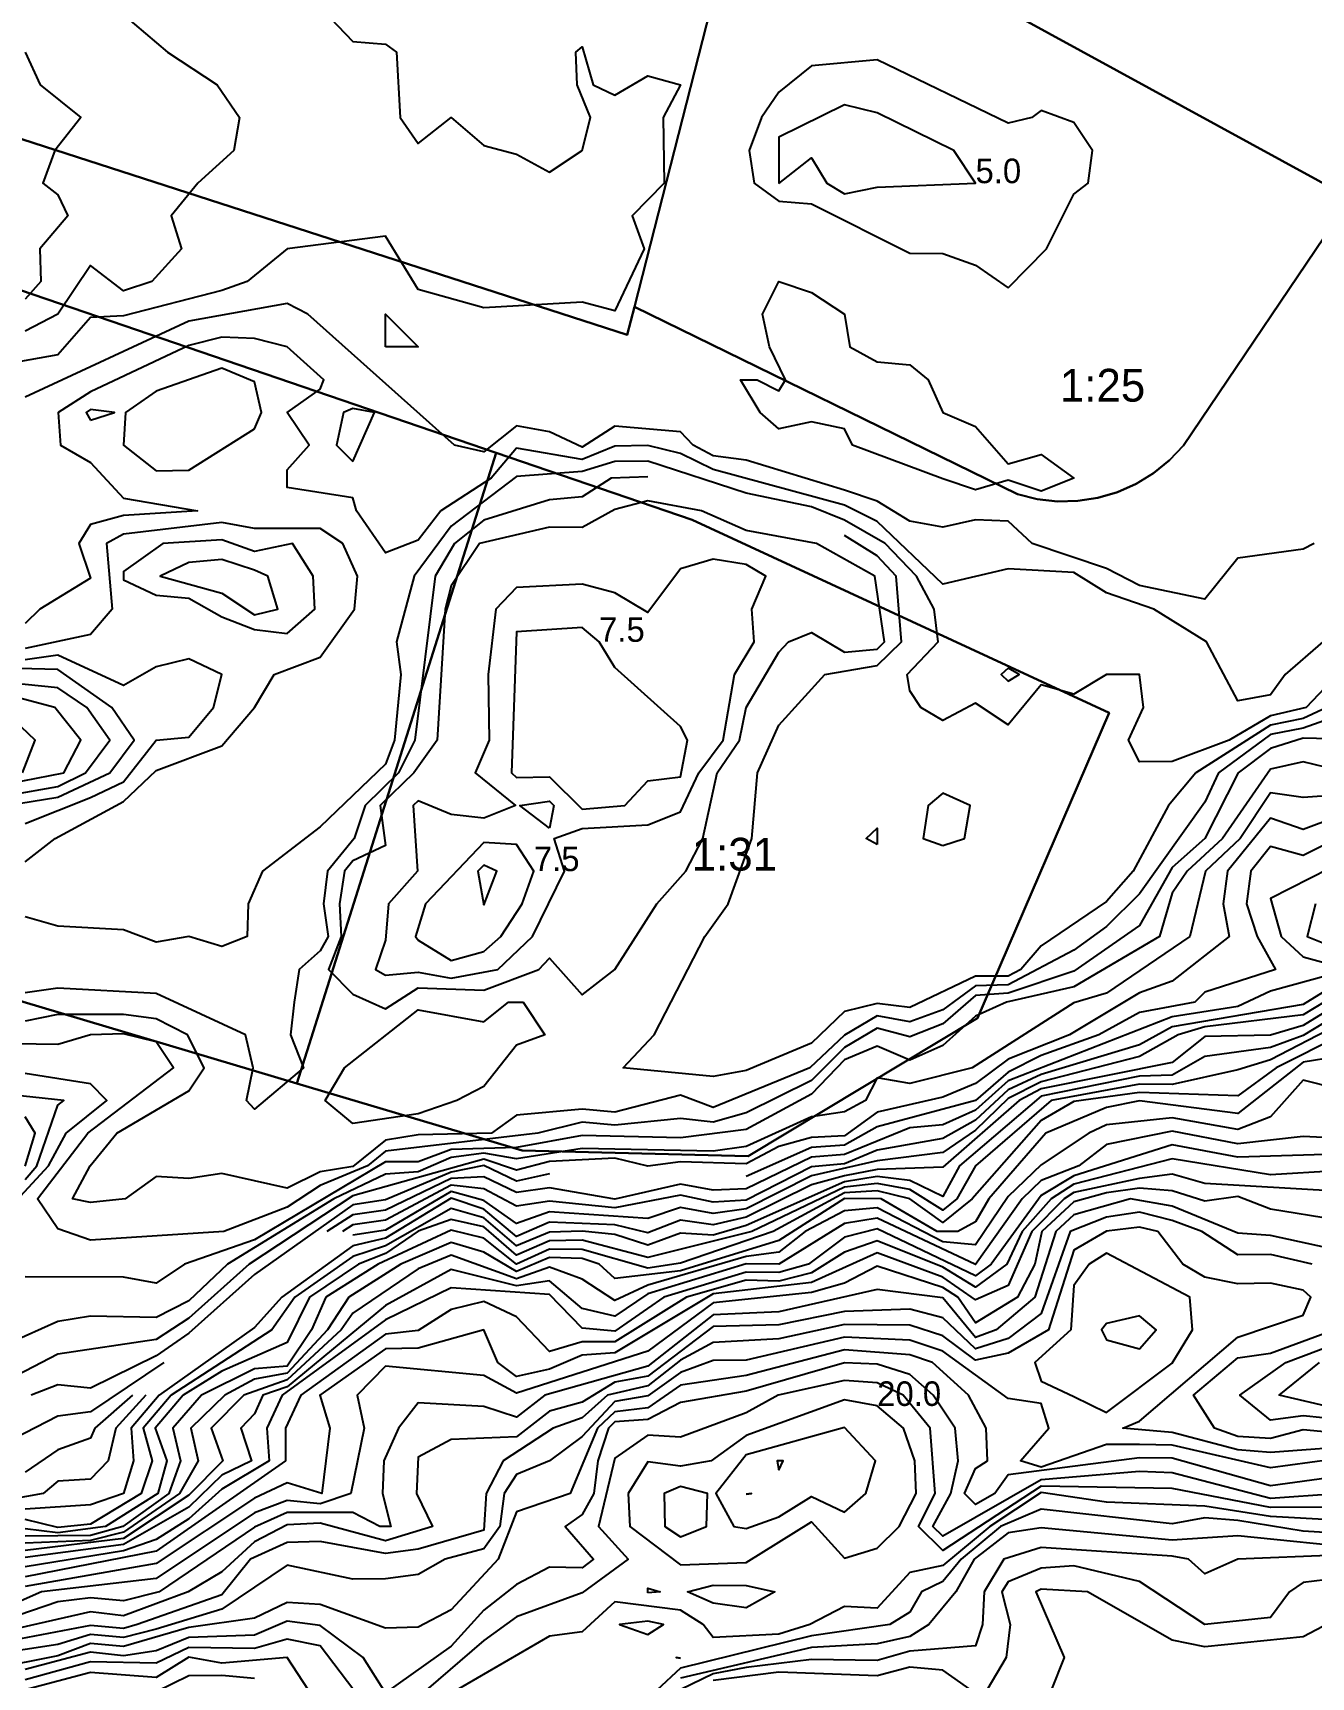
# Model space of a CAD drawing. Header units: metres. Extents: x 304729 to 308942, y 6403920 to 6405836.
# Drawn here: x 305548.5 to 305626.5, y 6404358.8 to 6404459.2 of the extents above; entities that cross this region are included whole.
import ezdxf

# ---------------------------------------------------------------- set-up
doc = ezdxf.new("R2010")
doc.units = ezdxf.units.M
for name, color, linetype in [('FASTIGHETSGRANSER', 7, 'Continuous'), ('HOJDKURVOR_GRUND', 4, 'Continuous'), ('HOJDKURVOR_STOD', 6, 'Continuous'), ('HOJDKURVOR_TEXT', 2, 'Continuous'), ('LILLEBY_4_8', 5, 'Continuous'), ('TOMTBETECKNINGAR', 3, 'Continuous'), ('TOMTER_1945', 1, 'Continuous')]:
    doc.layers.add(name, color=color, linetype=linetype)

msp = doc.modelspace()

# ---------------------------------------------------------------- linework, layer by layer
at = {"layer": 'FASTIGHETSGRANSER'}
msp.add_lwpolyline([(305510.987, 6404589.282), (305445.572, 6404610.011), (305477.883, 6404521.822), (305482.852, 6404516.777), (305545.142, 6404453.551), (305584.749, 6404440.736), (305585.188, 6404442.458), (305592.017, 6404469.243), (305568.066, 6404482.343), (305521.396, 6404508.195), (305519.965, 6404509.1), (305518.634, 6404510.147), (305517.417, 6404511.324), (305516.326, 6404512.619), (305515.373, 6404514.018), (305514.569, 6404515.508), (305513.92, 6404517.072), (305513.434, 6404518.694), (305513.117, 6404520.357), (305510.987, 6404589.282)], close=True, dxfattribs=at)
at = {"layer": 'HOJDKURVOR_GRUND'}
for points in [[(305546, 6404462.9, 3.5), (305552, 6404462, 3.5), (305556.7, 6404458, 3.5), (305559.73, 6404456, 3.5), (305561.08, 6404454, 3.5), (305560.75, 6404452, 3.5), (305558.55, 6404450, 3.5), (305556.91, 6404448, 3.5), (305557.54, 6404446, 3.5), (305555.73, 6404444, 3.5), (305554, 6404443.43, 3.5), (305552, 6404444.98, 3.5), (305550, 6404442, 3.5), (305548, 6404440.97, 3.5)], [(305564.8, 6404462, 4), (305568, 6404458.64, 4), (305570, 6404458.48, 4), (305570.67, 6404458, 4), (305570.9, 6404454, 4), (305572, 6404452.43, 4), (305574, 6404454, 4), (305576, 6404452.29, 4), (305578, 6404451.78, 4), (305580, 6404450.67, 4), (305582, 6404452, 4), (305582.5, 6404454, 4), (305581.69, 6404456, 4), (305581.62, 6404458, 4), (305582, 6404458.32, 4), (305582.67, 6404456, 4), (305584, 6404455.38, 4), (305586, 6404456.56, 4), (305588, 6404456, 4), (305586.94, 6404454, 4), (305587, 6404450, 4), (305585.04, 6404448, 4), (305585.78, 6404446, 4), (305584, 6404442.2, 4), (305582, 6404442.74, 4), (305576, 6404442.38, 4), (305572, 6404443.5, 4), (305570, 6404446.77, 4), (305564, 6404446, 4), (305561.55, 6404444, 4), (305560, 6404443.44, 4), (305554, 6404441.91, 4), (305552, 6404441.8, 4), (305550, 6404439.51, 4), (305546, 6404438.8, 4)], [(305548, 6404458, 3), (305548.92, 6404456, 3), (305551.4, 6404454, 3), (305549.82, 6404452, 3), (305549.09, 6404450, 3), (305550, 6404449.29, 3), (305550.62, 6404448, 3), (305548.91, 6404446, 3), (305548.97, 6404444, 3), (305548, 6404442.92, 3)], [(305592, 6404458, 4), (305592, 6404458, 4)], [(305608, 6404443.62, 4.5), (305610.33, 6404446, 4.5), (305612, 6404449.33, 4.5), (305612.88, 6404450, 4.5), (305613.14, 6404452, 4.5), (305612, 6404453.71, 4.5), (305610, 6404454.44, 4.5), (305609.43, 6404454, 4.5), (305608, 6404453.67, 4.5), (305600, 6404457.52, 4.5), (305596, 6404457.17, 4.5), (305594, 6404455.55, 4.5), (305592.94, 6404454, 4.5), (305592.19, 6404452, 4.5), (305592.5, 6404450, 4.5), (305594, 6404448.9, 4.5), (305596, 6404448.73, 4.5), (305602, 6404445.73, 4.5), (305604, 6404445.71, 4.5), (305606, 6404445, 4.5), (305608, 6404443.62, 4.5)], [(305604, 6404431.95, 4), (305598.5, 6404434, 4), (305598, 6404435, 4), (305596, 6404435.43, 4), (305594, 6404435, 4), (305592.86, 6404436, 4), (305591.67, 6404438, 4), (305592.67, 6404438, 4), (305594, 6404437.33, 4), (305594.4, 6404438, 4), (305593.43, 6404440, 4), (305593, 6404442, 4), (305594, 6404444, 4), (305596, 6404443.33, 4), (305598, 6404442, 4), (305598.33, 6404440, 4), (305600, 6404439.09, 4), (305602, 6404438.91, 4), (305603.11, 6404438, 4), (305604, 6404436, 4), (305606, 6404435.14, 4), (305608, 6404432.86, 4), (305610, 6404433.43, 4), (305612, 6404432, 4), (305610, 6404431.2, 4), (305608, 6404431.86, 4), (305606, 6404431.28, 4), (305604, 6404431.95, 4)], [(305626.67, 6404428, 4.5), (305626, 6404427.65, 4.5), (305622, 6404427.1, 4.5), (305620, 6404424.6, 4.5), (305616, 6404425.44, 4.5), (305614, 6404426.48, 4.5), (305609.46, 6404428, 4.5), (305608, 6404429.36, 4.5), (305606, 6404429.44, 4.5), (305604, 6404429, 4.5), (305602, 6404429.36, 4.5), (305600, 6404430.58, 4.5), (305598, 6404431.25, 4.5), (305592, 6404433.09, 4.5), (305590, 6404433.36, 4.5), (305588.77, 6404434, 4.5), (305588, 6404434.81, 4.5), (305584, 6404435.16, 4.5), (305582, 6404433.88, 4.5), (305580, 6404434.82, 4.5), (305578, 6404435.18, 4.5), (305576, 6404433.59, 4.5), (305574.2, 6404434, 4.5), (305565.26, 6404442, 4.5), (305564, 6404442.66, 4.5), (305558, 6404441.58, 4.5), (305548, 6404436.93, 4.5)], [(305570, 6404440, 4), (305570, 6404442, 4), (305572, 6404440, 4), (305570, 6404440, 4)], [(305556, 6404432.44, 5.5), (305558, 6404432.48, 5.5), (305562, 6404435, 5.5), (305562.44, 6404436, 5.5), (305562, 6404437.87, 5.5), (305560, 6404438.7, 5.5), (305556, 6404437.31, 5.5), (305554.14, 6404436, 5.5), (305554, 6404434, 5.5), (305556, 6404432.44, 5.5)], [(305552, 6404435.54, 5.5), (305553.45, 6404436, 5.5), (305552, 6404436.18, 5.5), (305551.73, 6404436, 5.5), (305552, 6404435.54, 5.5)], [(305628.1, 6404420, 5.5), (305626.18, 6404418, 5.5), (305624, 6404417.49, 5.5), (305621.49, 6404416, 5.5), (305618, 6404414.69, 5.5), (305616, 6404414.67, 5.5), (305615.33, 6404416, 5.5), (305616.25, 6404418, 5.5), (305616, 6404420, 5.5), (305614, 6404420, 5.5), (305612, 6404418.8, 5.5), (305610, 6404419.38, 5.5), (305608, 6404416.93, 5.5), (305606, 6404418.25, 5.5), (305604, 6404417.2, 5.5), (305602.67, 6404418, 5.5), (305602, 6404419, 5.5), (305601.83, 6404420, 5.5), (305603.72, 6404422, 5.5), (305603.48, 6404424, 5.5), (305602.4, 6404426, 5.5), (305600.49, 6404428, 5.5), (305598, 6404429.43, 5.5), (305596, 6404430.24, 5.5), (305592, 6404431.08, 5.5), (305586, 6404433.03, 5.5), (305584, 6404433, 5.5), (305582, 6404432.4, 5.5), (305578, 6404432.1, 5.5), (305574, 6404429.06, 5.5), (305571.75, 6404426, 5.5), (305570.67, 6404422, 5.5), (305570.94, 6404420, 5.5), (305570.54, 6404416, 5.5), (305570, 6404414.53, 5.5), (305566, 6404410.71, 5.5), (305562.5, 6404408, 5.5), (305561.62, 6404406, 5.5), (305561.56, 6404404, 5.5), (305560, 6404403.39, 5.5), (305558, 6404404, 5.5), (305556, 6404403.67, 5.5), (305554, 6404404.42, 5.5), (305550, 6404404.64, 5.5), (305548, 6404405.22, 5.5)], [(305586, 6404432.08, 6), (305583.77, 6404432, 6), (305582, 6404430.85, 6), (305580, 6404430.67, 6), (305576, 6404429.42, 6), (305574.21, 6404428, 6), (305573.03, 6404426, 6), (305571.78, 6404416, 6), (305570.79, 6404414, 6), (305568.76, 6404412, 6), (305568.08, 6404410, 6), (305566.46, 6404408, 6), (305566.22, 6404406, 6), (305566.49, 6404404, 6), (305566, 6404403.13, 6), (305564.72, 6404402, 6), (305564.42, 6404400, 6), (305564.2, 6404398, 6), (305565, 6404396, 6), (305562, 6404393.47, 6), (305561.52, 6404394, 6), (305561.92, 6404396, 6), (305561.45, 6404398, 6), (305556, 6404400.52, 6), (305550, 6404400.86, 6), (305548, 6404400.58, 6)], [(305570, 6404399.6, 6.5), (305572, 6404400.88, 6.5), (305576, 6404400.74, 6.5), (305579.35, 6404402, 6.5), (305580, 6404402.69, 6.5), (305582, 6404400.45, 6.5), (305584, 6404402, 6.5), (305586.56, 6404406, 6.5), (305588.33, 6404408, 6.5), (305589.36, 6404410, 6.5), (305590.24, 6404414, 6.5), (305591.59, 6404416, 6.5), (305592, 6404418, 6.5), (305594, 6404421.36, 6.5), (305594.58, 6404422, 6.5), (305596, 6404422.57, 6.5), (305598, 6404421.36, 6.5), (305600, 6404421.56, 6.5), (305600.45, 6404422, 6.5), (305599.86, 6404426, 6.5), (305596.3, 6404428, 6.5), (305592, 6404428.8, 6.5), (305589.29, 6404430, 6.5), (305586, 6404430.61, 6.5), (305584, 6404430.08, 6.5), (305582, 6404428.98, 6.5), (305580, 6404429, 6.5), (305575.73, 6404428, 6.5), (305574, 6404425.41, 6.5), (305573.64, 6404424, 6.5), (305573.15, 6404416, 6.5), (305571.72, 6404414, 6.5), (305569.67, 6404412, 6.5), (305570, 6404409.57, 6.5), (305568, 6404408.63, 6.5), (305567.5, 6404408, 6.5), (305567.2, 6404406, 6.5), (305567.3, 6404404, 6.5), (305566.51, 6404402, 6.5), (305568, 6404400.48, 6.5), (305570, 6404399.6, 6.5)], [(305548, 6404408.56, 5.5), (305549.84, 6404410, 5.5), (305554, 6404412.26, 5.5), (305556, 6404414.15, 5.5), (305560, 6404415.65, 5.5), (305562, 6404418, 5.5), (305563.2, 6404420, 5.5), (305566, 6404421.07, 5.5), (305568.11, 6404424, 5.5), (305568.29, 6404426, 5.5), (305567.4, 6404428, 5.5), (305566, 6404428.91, 5.5), (305562, 6404428.91, 5.5), (305560, 6404429.29, 5.5), (305554, 6404428.58, 5.5), (305552.98, 6404428, 5.5), (305553.31, 6404424, 5.5), (305552, 6404422.45, 5.5), (305548, 6404421.59, 5.5)], [(305560, 6404423.52, 6), (305562, 6404422.75, 6), (305564, 6404422.5, 6), (305565.68, 6404424, 6), (305565.59, 6404426, 6), (305564.33, 6404428, 6), (305562, 6404427.52, 6), (305560, 6404428.22, 6), (305556.4, 6404428, 6), (305554, 6404426.29, 6), (305554, 6404425.78, 6), (305556, 6404424.84, 6), (305558, 6404424.66, 6), (305560, 6404423.52, 6)], [(305627.44, 6404418, 6), (305626, 6404417.32, 6), (305624, 6404416.91, 6), (305619.45, 6404414, 6), (305617.78, 6404412, 6), (305615.62, 6404408, 6), (305614, 6404406.14, 6), (305610, 6404403.44, 6), (305608.76, 6404402, 6), (305608, 6404401.59, 6), (305606, 6404401.59, 6), (305602, 6404399.68, 6), (305600, 6404399.91, 6), (305598, 6404399.44, 6), (305596, 6404397.49, 6), (305592, 6404395.83, 6), (305590, 6404395.47, 6), (305584.5, 6404396, 6), (305586.4, 6404398, 6), (305589.48, 6404404, 6), (305590.9, 6404406, 6), (305592.35, 6404410, 6), (305592.7, 6404414, 6), (305594, 6404416.91, 6), (305596.8, 6404420, 6), (305600, 6404420.56, 6), (305601.48, 6404422, 6), (305601.16, 6404426, 6), (305600, 6404427.25, 6), (305598, 6404428.5, 6)], [(305614, 6404428, 4), (305614, 6404428, 4)], [(305562, 6404423.64, 6.5), (305563.43, 6404424, 6.5), (305562.82, 6404426, 6.5), (305562, 6404426.37, 6.5), (305560, 6404427.02, 6.5), (305558, 6404426.85, 6.5), (305556.25, 6404426, 6.5), (305560, 6404424.96, 6.5), (305562, 6404423.64, 6.5)], [(305570, 6404401.65, 7), (305572, 6404401.83, 7), (305574, 6404401.47, 7), (305576.85, 6404402, 7), (305578.96, 6404404, 7), (305580.92, 6404408, 7), (305580.28, 6404410, 7), (305582, 6404410.6, 7), (305586, 6404410.83, 7), (305588, 6404411.63, 7), (305589.11, 6404414, 7), (305590.61, 6404416, 7), (305591.3, 6404420, 7), (305592.49, 6404422, 7), (305592.36, 6404424, 7), (305593.2, 6404426, 7), (305592, 6404426.71, 7), (305590, 6404427.05, 7), (305588, 6404426.45, 7), (305586, 6404423.79, 7), (305584, 6404425, 7), (305582, 6404425.51, 7), (305578, 6404425.31, 7), (305576.74, 6404424, 7), (305576.27, 6404420, 7), (305576.32, 6404416, 7), (305575.47, 6404414, 7), (305577.92, 6404412, 7), (305576, 6404411.24, 7), (305574, 6404411.45, 7), (305572, 6404412.29, 7), (305571.68, 6404412, 7), (305571.95, 6404408, 7), (305570.17, 6404406, 7), (305570, 6404403.78, 7), (305569.38, 6404402, 7), (305570, 6404401.65, 7)], [(305622, 6404424, 4.5), (305622, 6404424, 4.5)], [(305548, 6404410.9, 6), (305552, 6404412.5, 6), (305554, 6404413.45, 6), (305556, 6404416, 6), (305558, 6404416.18, 6), (305559.51, 6404418, 6), (305560, 6404420, 6), (305558, 6404420.96, 6), (305556, 6404420.47, 6), (305554, 6404419.33, 6), (305550, 6404421.18, 6), (305548, 6404420.9, 6)], [(305546.87, 6404412, 6.5), (305550, 6404412.51, 6.5), (305553.17, 6404414, 6.5), (305554.65, 6404416, 6.5), (305553.29, 6404418, 6.5), (305550, 6404420.31, 6.5), (305546, 6404420.41, 6.5)], [(305608, 6404419.6, 5.5), (305608.67, 6404420, 5.5), (305608, 6404420.4, 5.5), (305607.56, 6404420, 5.5), (305608, 6404419.6, 5.5)], [(305544, 6404412.11, 7), (305550, 6404413.16, 7), (305551.68, 6404414, 7), (305553.17, 6404416, 7), (305551.77, 6404418, 7), (305550, 6404419.19, 7), (305546, 6404419.6, 7)], [(305547.85, 6404414, 8), (305548.62, 6404416, 8), (305546.52, 6404418, 8)], [(305629.56, 6404418, 6.5), (305626, 6404416.72, 6.5), (305624, 6404416.34, 6.5), (305620.83, 6404414, 6.5), (305620, 6404412.21, 6.5), (305616, 6404406.61, 6.5), (305614, 6404404.62, 6.5), (305612, 6404403.18, 6.5), (305608, 6404401.06, 6.5), (305606, 6404400.99, 6.5), (305604, 6404399.54, 6.5), (305602, 6404398.81, 6.5), (305600, 6404399.16, 6.5), (305598, 6404397.98, 6.5), (305595.9, 6404396, 6.5), (305590, 6404393.56, 6.5), (305588, 6404394.33, 6.5), (305584, 6404393.28, 6.5), (305582, 6404393.46, 6.5), (305578, 6404393.1, 6.5), (305576.46, 6404392, 6.5), (305572, 6404391.9, 6.5), (305570, 6404391.57, 6.5), (305568, 6404389.96, 6.5), (305566, 6404389.64, 6.5), (305564, 6404388.65, 6.5), (305560, 6404389.55, 6.5), (305558, 6404389.23, 6.5), (305556, 6404389.36, 6.5), (305554.11, 6404388, 6.5), (305552, 6404387.77, 6.5), (305550.89, 6404388, 6.5), (305551.97, 6404390, 6.5), (305553.6, 6404392, 6.5), (305558, 6404394.59, 6.5), (305558.94, 6404396, 6.5), (305557.91, 6404398, 6.5), (305556, 6404398.99, 6.5), (305554, 6404399.25, 6.5), (305550, 6404399.25, 6.5), (305548, 6404398.85, 6.5)], [(305630.86, 6404416, 7), (305626, 6404416.12, 7), (305624, 6404415.49, 7), (305622.03, 6404414, 7), (305620, 6404410, 7), (305618, 6404408.22, 7), (305616, 6404404.69, 7), (305612, 6404401.9, 7), (305608, 6404400.54, 7), (305606, 6404400.4, 7), (305604, 6404398.67, 7), (305602, 6404397.89, 7), (305600, 6404398.41, 7), (305598, 6404397.23, 7), (305596, 6404395.21, 7), (305592, 6404393.24, 7), (305590, 6404392.68, 7), (305588, 6404392.89, 7), (305584, 6404392.49, 7), (305582, 6404392.67, 7), (305579.3, 6404392, 7), (305570, 6404390.91, 7), (305568.89, 6404390, 7), (305566, 6404388.81, 7), (305564, 6404387.48, 7), (305560.14, 6404386, 7), (305552, 6404385.47, 7), (305550, 6404386.16, 7), (305548.76, 6404388, 7), (305551.84, 6404392, 7), (305557.07, 6404396, 7), (305556, 6404397.58, 7), (305554, 6404398.07, 7), (305552, 6404398, 7), (305550, 6404397.42, 7), (305546, 6404397.47, 7)], [(305628, 6404412.63, 8), (305626, 6404412.5, 8), (305624, 6404412.79, 8), (305622.15, 6404410, 8), (305620.03, 6404408, 8), (305619.07, 6404404, 8), (305614, 6404400.56, 8), (305612, 6404399.96, 8), (305605.79, 6404396, 8), (305602, 6404395.03, 8), (305600, 6404395.38, 8), (305599.29, 6404394, 8), (305598, 6404393.3, 8), (305596, 6404393, 8), (305592, 6404391.18, 8), (305590, 6404390.91, 8), (305582, 6404391.07, 8), (305578, 6404390.44, 8), (305576, 6404390.78, 8), (305574, 6404390.52, 8), (305572, 6404389.64, 8), (305570, 6404389.5, 8), (305566.84, 6404388, 8), (305560.35, 6404384, 8), (305558, 6404381.77, 8), (305556, 6404380.74, 8), (305552, 6404380.84, 8), (305550, 6404380.5, 8), (305546, 6404378.72, 8)], [(305604, 6404409.56, 6), (305605.33, 6404410, 6), (305605.67, 6404412, 6), (305604, 6404412.77, 6), (305603.12, 6404412, 6), (305602.8, 6404410, 6), (305604, 6404409.56, 6)], [(305580, 6404410.62, 7), (305578.2, 6404412, 7), (305580, 6404412.27, 7), (305580.26, 6404412, 7), (305580, 6404410.62, 7)], [(305628, 6404411.29, 8.5), (305626, 6404410.55, 8.5), (305624, 6404411.23, 8.5), (305621.38, 6404408, 8.5), (305621.11, 6404406, 8.5), (305621.47, 6404404, 8.5), (305618, 6404401.29, 8.5), (305616, 6404400.58, 8.5), (305611.73, 6404398, 8.5), (305608, 6404396.52, 8.5), (305606, 6404395.03, 8.5), (305604, 6404394.21, 8.5), (305600, 6404393.29, 8.5), (305598, 6404391.85, 8.5), (305596, 6404391.73, 8.5), (305594, 6404391.19, 8.5), (305592, 6404390.13, 8.5), (305588, 6404390.25, 8.5), (305586, 6404389.99, 8.5), (305584, 6404390.47, 8.5), (305580, 6404390.27, 8.5), (305578, 6404389.75, 8.5), (305576, 6404390.41, 8.5), (305568, 6404388.18, 8.5), (305561.68, 6404384, 8.5), (305558, 6404380.7, 8.5), (305556, 6404379.41, 8.5), (305550, 6404378.52, 8.5), (305542, 6404374.35, 8.5)], [(305630, 6404410.97, 9), (305626, 6404408.96, 9), (305624, 6404409.51, 9), (305622.81, 6404408, 9), (305622.54, 6404406, 9), (305623.19, 6404404, 9), (305624.31, 6404402, 9), (305620, 6404400.61, 9), (305619.39, 6404400, 9), (305616, 6404399.36, 9), (305613.52, 6404398, 9), (305610, 6404396.75, 9), (305608, 6404395.72, 9), (305606, 6404394, 9), (305600, 6404392.38, 9), (305598, 6404391.28, 9), (305596, 6404391.13, 9), (305592, 6404389.35, 9)], [(305600, 6404409.62, 5.5), (305599.33, 6404410, 5.5), (305600, 6404410.62, 5.5), (305600, 6404409.62, 5.5)], [(305630, 6404409.38, 9.5), (305624, 6404406.33, 9.5), (305624.66, 6404404, 9.5), (305626, 6404402.77, 9.5), (305628.83, 6404402, 9.5), (305624, 6404400.68, 9.5), (305622, 6404399.73, 9.5), (305618, 6404399.1, 9.5), (305608, 6404395.19, 9.5), (305606, 6404393.4, 9.5), (305604, 6404392.51, 9.5), (305602, 6404392.32, 9.5), (305598, 6404390.7, 9.5), (305596, 6404390.54, 9.5), (305592, 6404388.61, 9.5), (305590, 6404388.52, 9.5), (305588, 6404388.89, 9.5), (305584, 6404387.98, 9.5), (305580, 6404388.66, 9.5), (305578, 6404388.38, 9.5), (305576, 6404389.33, 9.5), (305574, 6404389.23, 9.5), (305570, 6404387.31, 9.5), (305568, 6404387.01, 9.5), (305566.42, 6404386, 9.5)], [(305576, 6404405.92, 8), (305576.79, 6404408, 8), (305576, 6404408.36, 8), (305575.64, 6404408, 8), (305576, 6404405.92, 8)], [(305628, 6404399.81, 11), (305626, 6404398.58, 11), (305624, 6404397.99, 11), (305620, 6404397.9, 11), (305618, 6404396.31, 11), (305610, 6404394.7, 11), (305608.66, 6404394, 11), (305604, 6404389.93, 11), (305600, 6404389.78, 11), (305598, 6404389.39, 11), (305596, 6404388.85, 11), (305592, 6404386.88, 11), (305590, 6404386.41, 11), (305588, 6404386.69, 11), (305586, 6404385.91, 11), (305584, 6404386.4, 11), (305580, 6404386.57, 11), (305578, 6404385.69, 11), (305576, 6404387.37, 11), (305574, 6404388.04, 11), (305570, 6404385.59, 11), (305568, 6404385.12, 11), (305563.67, 6404382, 11), (305562, 6404380.14, 11), (305556.18, 6404376, 11), (305554.47, 6404374, 11), (305554.61, 6404372, 11), (305554, 6404370, 11), (305552, 6404369.32, 11), (305548, 6404369.04, 11)], [(305568, 6404392.59, 6), (305566.32, 6404394, 6), (305567.5, 6404396, 6), (305572, 6404399.53, 6), (305576, 6404398.8, 6), (305577.5, 6404400, 6), (305578.4, 6404400, 6), (305579.71, 6404398, 6), (305578, 6404397.37, 6), (305576, 6404394.86, 6), (305574.36, 6404394, 6), (305572, 6404393.19, 6), (305568, 6404392.59, 6)], [(305628, 6404400.45, 10.5), (305626, 6404399.22, 10.5), (305620, 6404398.49, 10.5), (305618.36, 6404398, 10.5), (305616, 6404396.69, 10.5), (305610, 6404395.14, 10.5), (305608, 6404394.12, 10.5), (305606, 6404392.19, 10.5), (305604, 6404390.82, 10.5), (305600, 6404390.32, 10.5), (305596, 6404389.4, 10.5), (305592, 6404387.39, 10.5), (305590, 6404387.1, 10.5), (305588, 6404387.47, 10.5), (305586, 6404386.79, 10.5), (305580, 6404387.21, 10.5), (305578, 6404386.48, 10.5), (305576, 6404387.9, 10.5), (305574, 6404388.44, 10.5), (305570, 6404386.09, 10.5), (305568, 6404385.77, 10.5)], [(305628, 6404399.19, 11.5), (305626, 6404397.96, 11.5), (305624, 6404397.24, 11.5), (305620, 6404396.68, 11.5), (305618, 6404395.55, 11.5), (305616, 6404395.49, 11.5), (305610, 6404394.26, 11.5), (305605.02, 6404390, 11.5), (305604, 6404388.14, 11.5), (305602, 6404389.11, 11.5), (305600, 6404389.35, 11.5), (305598, 6404389.04, 11.5), (305592, 6404386.37, 11.5), (305590, 6404385.78, 11.5), (305588, 6404385.89, 11.5), (305586, 6404385.16, 11.5), (305584, 6404385.82, 11.5), (305582, 6404386.02, 11.5), (305580, 6404385.95, 11.5), (305578, 6404385.13, 11.5), (305576, 6404386.83, 11.5), (305574, 6404387.4, 11.5), (305570, 6404385.12, 11.5), (305568, 6404384.47, 11.5), (305564.47, 6404382, 11.5), (305563.06, 6404380, 11.5), (305556.91, 6404376, 11.5), (305555.21, 6404374, 11.5), (305555.75, 6404372, 11.5), (305555.09, 6404370, 11.5), (305552, 6404368.14, 11.5), (305550, 6404367.93, 11.5), (305548, 6404368.42, 11.5)], [(305628, 6404398.56, 12), (305624, 6404396.49, 12), (305622, 6404395.87, 12), (305618, 6404394.98, 12), (305616, 6404394.99, 12), (305610.62, 6404394, 12), (305606, 6404390, 12), (305604.86, 6404388, 12), (305604, 6404387.3, 12), (305602, 6404388.56, 12), (305600, 6404388.92, 12), (305598, 6404388.7, 12), (305592.36, 6404386, 12), (305586, 6404384.42, 12), (305582, 6404385.47, 12), (305580, 6404385.44, 12), (305578, 6404384.56, 12), (305576, 6404386.29, 12), (305574, 6404386.74, 12), (305572, 6404386.02, 12), (305570, 6404384.65, 12), (305568.34, 6404384, 12), (305565.35, 6404382, 12), (305564, 6404379.22, 12), (305560, 6404377.47, 12), (305557.65, 6404376, 12), (305555.94, 6404374, 12), (305556.65, 6404372, 12), (305556.11, 6404370, 12), (305552.92, 6404368, 12), (305550, 6404367.61, 12), (305548, 6404367.85, 12)], [(305628, 6404396.66, 13), (305626, 6404396.34, 13), (305622, 6404393.2, 13), (305616, 6404393.98, 13), (305614, 6404393.56, 13), (305610.29, 6404392, 13), (305606.82, 6404388, 13), (305606, 6404386.58, 13), (305604.93, 6404386, 13), (305603.66, 6404386, 13), (305600.25, 6404388, 13), (305598, 6404388.01, 13), (305594, 6404385.46, 13), (305588, 6404383.59, 13), (305584, 6404383.13, 13), (305583.03, 6404384, 13), (305582, 6404384.36, 13), (305580, 6404384.41, 13), (305578, 6404383.56, 13), (305576, 6404384.73, 13), (305574, 6404385.32, 13), (305570.93, 6404384, 13), (305567.75, 6404382, 13), (305566.46, 6404380, 13), (305564, 6404377.35, 13), (305562, 6404376.99, 13), (305560.19, 6404376, 13), (305558.12, 6404374, 13), (305558.57, 6404372, 13), (305557.43, 6404370, 13), (305554, 6404367.64, 13), (305552, 6404367.14, 13), (305548, 6404366.97, 13)], [(305628, 6404394.72, 13.5), (305626, 6404395.24, 13.5), (305624, 6404393, 13.5), (305622, 6404392.22, 13.5), (305618, 6404392.94, 13.5), (305614, 6404392.51, 13.5), (305612.91, 6404392, 13.5), (305610, 6404390.07, 13.5), (305608, 6404388.14, 13.5), (305606, 6404385.18, 13.5), (305604, 6404385.36, 13.5), (305600, 6404387.45, 13.5), (305598, 6404387.26, 13.5), (305595.61, 6404386, 13.5), (305594, 6404384.74, 13.5), (305592, 6404384.48, 13.5), (305586, 6404382.72, 13.5), (305584, 6404381.79, 13.5), (305582, 6404383.08, 13.5), (305580, 6404383.83, 13.5), (305578, 6404383.12, 13.5), (305574, 6404384.55, 13.5), (305572, 6404383.72, 13.5), (305568, 6404381.02, 13.5), (305567.29, 6404380, 13.5), (305564, 6404376.94, 13.5), (305561.35, 6404376, 13.5), (305559.36, 6404374, 13.5), (305560.07, 6404372, 13.5), (305558, 6404369.9, 13.5), (305554, 6404367.26, 13.5), (305548, 6404366.53, 13.5)], [(305548, 6404389.17, 8), (305548.72, 6404390, 8), (305550, 6404393.72, 8), (305550.36, 6404394, 8), (305546, 6404394.47, 8)], [(305548, 6404389.98, 8.5), (305548.62, 6404392, 8.5), (305548, 6404392.99, 8.5)], [(305628, 6404391.69, 14), (305626, 6404391.79, 14), (305622, 6404391.36, 14), (305618, 6404392.13, 14), (305614, 6404391.31, 14), (305612.31, 6404390, 14), (305610, 6404389.11, 14), (305608.85, 6404388, 14), (305606, 6404383.99, 14), (305600, 6404386.81, 14), (305598, 6404386.49, 14), (305594, 6404384.01, 14), (305592, 6404384.02, 14), (305586, 6404382.19, 14), (305584, 6404380.84, 14), (305582, 6404381.3, 14), (305580, 6404382.99, 14), (305578, 6404382.68, 14), (305574, 6404383.69, 14), (305570, 6404381.48, 14), (305564, 6404376.52, 14), (305562.52, 6404376, 14), (305562, 6404374.87, 14), (305561.17, 6404374, 14), (305561.82, 6404372, 14), (305560, 6404371.12, 14), (305558, 6404369.17, 14), (305554, 6404366.89, 14), (305548, 6404366.09, 14)], [(305628, 6404390.73, 14.5), (305622, 6404390.53, 14.5), (305618, 6404391.29, 14.5), (305612, 6404389.4, 14.5), (305610, 6404388.19, 14.5), (305606.96, 6404384, 14.5), (305606, 6404383.3, 14.5), (305600, 6404386.17, 14.5), (305598, 6404385.66, 14.5), (305595.81, 6404384, 14.5), (305594, 6404383.49, 14.5), (305592, 6404383.52, 14.5), (305586.98, 6404382, 14.5), (305584, 6404379.92, 14.5), (305582, 6404380.1, 14.5), (305580, 6404382.15, 14.5), (305574, 6404382.56, 14.5), (305570, 6404380.61, 14.5), (305563.69, 6404376, 14.5), (305562.75, 6404374, 14.5), (305562.9, 6404372, 14.5), (305560, 6404370.27, 14.5), (305558, 6404368.45, 14.5), (305556, 6404367.2, 14.5), (305554, 6404366.51, 14.5), (305548, 6404365.52, 14.5)], [(305580, 6404389.52, 9), (305578, 6404389.07, 9), (305576, 6404390.03, 9), (305574, 6404389.63, 9), (305570, 6404387.93, 9), (305568, 6404387.63, 9), (305562, 6404383.38, 9), (305558, 6404379.79, 9), (305556, 6404378.4, 9), (305552, 6404376.44, 9), (305550, 6404376.64, 9), (305548.38, 6404376, 9)], [(305628, 6404386.71, 16), (305624, 6404387.36, 16), (305622, 6404388.14, 16), (305620, 6404387.86, 16), (305618, 6404388.49, 16), (305616, 6404388.65, 16), (305614, 6404388.37, 16), (305612, 6404387.81, 16), (305610.05, 6404386, 16), (305609.62, 6404384, 16), (305608.56, 6404382, 16), (305606, 6404380.42, 16), (305604.92, 6404382, 16), (305604, 6404382.59, 16), (305600, 6404383.89, 16), (305598, 6404382.84, 16), (305596, 6404382.28, 16), (305590, 6404381.64, 16), (305586, 6404378.69, 16), (305578, 6404376.12, 16), (305576, 6404377.2, 16), (305570, 6404377.78, 16), (305568.26, 6404376, 16), (305568.69, 6404374, 16), (305567.89, 6404370, 16), (305566, 6404369.38, 16), (305564, 6404369.58, 16), (305562, 6404368.83, 16), (305556, 6404364.82, 16), (305549, 6404364, 16), (305544.49, 6404362, 16)], [(305628, 6404388.47, 15.5), (305620, 6404388.93, 15.5), (305618, 6404389.51, 15.5), (305616, 6404389.23, 15.5), (305612, 6404388.39, 15.5), (305611.41, 6404388, 15.5), (305609.44, 6404386, 15.5), (305608, 6404382.7, 15.5), (305606, 6404381.83, 15.5), (305604, 6404383.21, 15.5), (305600, 6404384.69, 15.5), (305596, 6404382.88, 15.5), (305590, 6404382.19, 15.5), (305584, 6404378.6, 15.5), (305582, 6404378.45, 15.5), (305580, 6404377.59, 15.5), (305578, 6404377.14, 15.5), (305576.86, 6404378, 15.5), (305576, 6404380, 15.5), (305572, 6404378.87, 15.5), (305570, 6404378.83, 15.5), (305565.98, 6404376, 15.5), (305566.6, 6404374, 15.5), (305566.11, 6404370, 15.5), (305564, 6404370.66, 15.5), (305562, 6404369.72, 15.5), (305556, 6404365.73, 15.5), (305548, 6404364.32, 15.5)], [(305628, 6404384.88, 16.5), (305624, 6404385.76, 16.5), (305622, 6404385.89, 16.5), (305618, 6404387.55, 16.5), (305615.45, 6404388, 16.5), (305612, 6404387.01, 16.5), (305610.91, 6404386, 16.5), (305609.63, 6404382, 16.5), (305607.27, 6404380, 16.5), (305606, 6404379.52, 16.5), (305604, 6404381.95, 16.5), (305600, 6404382.46, 16.5), (305594, 6404381.1, 16.5), (305590, 6404380.92, 16.5), (305586, 6404377.77, 16.5), (305579.73, 6404376, 16.5), (305578, 6404374.67, 16.5), (305576, 6404375.32, 16.5), (305572, 6404375.54, 16.5), (305570.8, 6404374, 16.5), (305569.89, 6404372, 16.5), (305569.81, 6404370, 16.5), (305570.33, 6404368, 16.5), (305569.66, 6404368, 16.5), (305568, 6404368.84, 16.5), (305564, 6404368.84, 16.5), (305562, 6404367.95, 16.5), (305556.18, 6404364, 16.5), (305554, 6404363.46, 16.5), (305552, 6404363.64, 16.5), (305550, 6404363.39, 16.5), (305546, 6404362.03, 16.5)], [(305626.55, 6404384, 17), (305624, 6404384.59, 17), (305622, 6404384.58, 17), (305619.81, 6404386, 17), (305618, 6404386.68, 17), (305616, 6404387.19, 17), (305614, 6404386.88, 17), (305611.78, 6404386, 17), (305610, 6404381, 17), (305608, 6404379.47, 17), (305606, 6404378.83, 17), (305604, 6404380.73, 17), (305602, 6404381.26, 17), (305598, 6404381.12, 17), (305594, 6404380.3, 17), (305590, 6404380.2, 17), (305586, 6404377.17, 17), (305584, 6404376.81, 17), (305582, 6404375.59, 17), (305580, 6404375.03, 17), (305578, 6404373.46, 17), (305574, 6404373.3, 17), (305572, 6404372.23, 17), (305571.88, 6404370, 17), (305572.86, 6404368, 17), (305570, 6404367.12, 17), (305566, 6404368.2, 17), (305564, 6404368.09, 17), (305562, 6404367.06, 17), (305560, 6404365.23, 17), (305557.96, 6404364, 17), (305554, 6404362.54, 17), (305552, 6404362.78, 17), (305546, 6404361.41, 17)], [(305612, 6404375.93, 18), (305614, 6404374.95, 18), (305618, 6404377.96, 18), (305619.25, 6404380, 18), (305619.08, 6404382, 18), (305614, 6404384.68, 18), (305612.94, 6404384, 18), (305612, 6404382.71, 18), (305611.81, 6404380, 18), (305609.62, 6404378, 18), (305610, 6404376.86, 18), (305612, 6404375.93, 18)], [(305614, 6404379.38, 18.5), (305616, 6404378.83, 18.5), (305617.02, 6404380, 18.5), (305616, 6404380.86, 18.5), (305614, 6404380.39, 18.5), (305613.69, 6404380, 18.5), (305614, 6404379.38, 18.5)], [(305630, 6404372.38, 18), (305624, 6404371.57, 18), (305618, 6404372.95, 18), (305616, 6404373, 18), (305614, 6404372.99, 18), (305610, 6404371.62, 18), (305608.75, 6404372, 18), (305610.47, 6404374, 18), (305610, 6404375.5, 18), (305608, 6404375.8, 18), (305604, 6404378.7, 18), (305602, 6404379.37, 18), (305598, 6404379.55, 18), (305592, 6404378.15, 18), (305590, 6404378.13, 18), (305588, 6404377.4, 18), (305586, 6404375.96, 18), (305584, 6404375.63, 18), (305582, 6404373.49, 18), (305580, 6404372, 18), (305578, 6404371.17, 18), (305577.23, 6404370, 18), (305576.98, 6404368, 18), (305576, 6404366.62, 18), (305573.63, 6404366, 18), (305572, 6404365.06, 18), (305570, 6404364.8, 18), (305568, 6404364.77, 18), (305564, 6404365.62, 18), (305560, 6404362.94, 18), (305556, 6404361.72, 18), (305554, 6404361.21, 18), (305552, 6404361.4, 18), (305550, 6404360.78, 18), (305546, 6404360.18, 18)], [(305632, 6404373.32, 17), (305626, 6404373.89, 17), (305624, 6404373.37, 17), (305622, 6404373.49, 17), (305620.59, 6404374, 17), (305619.31, 6404376, 17), (305622, 6404378.28, 17), (305624, 6404378.58, 17), (305627.86, 6404380, 17)], [(305628, 6404371.02, 18.5), (305624, 6404370.48, 18.5), (305618, 6404372.17, 18.5), (305616, 6404372.18, 18.5), (305608, 6404371.14, 18.5), (305607.18, 6404370, 18.5), (305606, 6404369.34, 18.5), (305605.33, 6404370, 18.5), (305606, 6404371.54, 18.5), (305606.73, 6404372, 18.5), (305606.65, 6404374, 18.5), (305605.57, 6404376, 18.5), (305603.37, 6404378, 18.5), (305602, 6404378.47, 18.5), (305598, 6404378.77, 18.5), (305592, 6404377.2, 18.5), (305588, 6404376.62, 18.5), (305586, 6404375.24, 18.5), (305584, 6404375, 18.5), (305582.93, 6404374, 18.5), (305581.26, 6404370, 18.5), (305578, 6404368.89, 18.5), (305576.88, 6404366, 18.5), (305574, 6404362.91, 18.5), (305572, 6404361.85, 18.5), (305570, 6404361.79, 18.5), (305566, 6404363.22, 18.5), (305564, 6404363.35, 18.5), (305562, 6404362.39, 18.5), (305558, 6404361.82, 18.5), (305554, 6404360.66, 18.5), (305552, 6404360.85, 18.5), (305550, 6404360.1, 18.5), (305546, 6404359.31, 18.5)], [(305632, 6404374.13, 16.5), (305626, 6404374.75, 16.5), (305624, 6404374.48, 16.5), (305622.14, 6404376, 16.5), (305624.94, 6404378, 16.5), (305628, 6404379.16, 16.5)], [(305556.48, 6404378, 9.5), (305552, 6404375, 9.5), (305550, 6404374.73, 9.5), (305546, 6404372.68, 9.5)], [(305628, 6404369.98, 19), (305624, 6404369.69, 19), (305618, 6404371.26, 19), (305616, 6404371.34, 19), (305610, 6404370.84, 19), (305604, 6404367.39, 19), (305603.39, 6404368, 19), (305604.5, 6404370, 19), (305604.94, 6404372, 19), (305604.76, 6404374, 19), (305603.41, 6404376, 19), (305602, 6404377.26, 19), (305600, 6404377.91, 19), (305598, 6404377.98, 19), (305592, 6404376.26, 19), (305588, 6404375.57, 19), (305586, 6404374.52, 19), (305584, 6404374.37, 19), (305583.61, 6404374, 19), (305582.95, 6404372, 19), (305582.71, 6404370, 19), (305582, 6404368.72, 19), (305580.96, 6404368, 19), (305582.69, 6404366, 19), (305582, 6404365.46, 19), (305580, 6404365.51, 19), (305578, 6404364.44, 19), (305576, 6404362.88, 19), (305574, 6404360.68, 19), (305570, 6404357.84, 19), (305568.64, 6404360, 19), (305566, 6404361.95, 19), (305564, 6404362.22, 19), (305562, 6404361.35, 19), (305558, 6404361.22, 19), (305556, 6404360.4, 19), (305554, 6404360.1, 19), (305552, 6404360.31, 19), (305548, 6404359.25, 19)], [(305628, 6404375.19, 16), (305624.53, 6404376, 16), (305627, 6404378, 16)], [(305628, 6404369.18, 19.5), (305624, 6404369.15, 19.5), (305618, 6404370.32, 19.5), (305610, 6404370.45, 19.5), (305604, 6404366.52, 19.5), (305602.52, 6404368, 19.5), (305603.54, 6404370, 19.5), (305603.24, 6404374, 19.5), (305601.58, 6404376, 19.5), (305600, 6404376.77, 19.5), (305598, 6404376.9, 19.5), (305593.95, 6404376, 19.5), (305592, 6404374.93, 19.5), (305588, 6404373.45, 19.5), (305586, 6404373.56, 19.5), (305584, 6404372.17, 19.5), (305583, 6404368, 19.5), (305584.8, 6404366, 19.5), (305582, 6404363.95, 19.5), (305578, 6404362.48, 19.5), (305576, 6404361.04, 19.5), (305572.47, 6404358, 19.5)], [(305555.37, 6404376, 10.5), (305553.54, 6404374, 10.5), (305553.08, 6404372, 10.5), (305552, 6404370.88, 10.5), (305550, 6404370.76, 10.5), (305549.11, 6404370, 10.5), (305544, 6404369.09, 10.5)], [(305592, 6404367.87, 20.5), (305594, 6404368.59, 20.5), (305596, 6404369.82, 20.5), (305598, 6404368.87, 20.5), (305599.31, 6404370, 20.5), (305599.9, 6404372, 20.5), (305598, 6404374.03, 20.5), (305592, 6404372.36, 20.5), (305590.15, 6404370, 20.5), (305591.25, 6404368, 20.5), (305592, 6404367.87, 20.5)], [(305594, 6404371.43, 21), (305594.27, 6404372, 21), (305593.89, 6404372, 21), (305594, 6404371.43, 21)], [(305588, 6404367.36, 20.5), (305589.58, 6404368, 20.5), (305589.64, 6404370, 20.5), (305588, 6404370.44, 20.5), (305587, 6404370, 20.5), (305587.05, 6404368, 20.5), (305588, 6404367.36, 20.5)], [(305592, 6404369.96, 21), (305592.33, 6404370, 21), (305592, 6404369.96, 21)], [(305630, 6404367.46, 20.5), (305626, 6404367.7, 20.5), (305622, 6404368.36, 20.5), (305620, 6404368.51, 20.5), (305618, 6404368.16, 20.5), (305610, 6404369.05, 20.5), (305607.53, 6404368, 20.5), (305605.12, 6404366, 20.5), (305604, 6404364.64, 20.5), (305602.71, 6404364, 20.5), (305602, 6404362.76, 20.5), (305600.78, 6404362, 20.5), (305596, 6404361.31, 20.5), (305588, 6404359.35, 20.5), (305586.55, 6404358, 20.5)], [(305630, 6404366.61, 21), (305622, 6404367.43, 21), (305618, 6404367.16, 21), (305610, 6404367.9, 21), (305608, 6404367.61, 21), (305605.92, 6404366, 21), (305604.81, 6404364, 21), (305603.15, 6404362, 21), (305602, 6404361.28, 21), (305600, 6404360.82, 21), (305596, 6404360.6, 21), (305588, 6404358.74, 21)], [(305628, 6404366.24, 21.5), (305622, 6404366, 21.5), (305620, 6404365.1, 21.5), (305619, 6404366, 21.5), (305618, 6404366.18, 21.5), (305610, 6404366.7, 21.5), (305607.73, 6404366, 21.5), (305606.53, 6404364, 21.5), (305606.43, 6404362, 21.5), (305606, 6404360.7, 21.5), (305602, 6404360.37, 21.5), (305600, 6404359.81, 21.5), (305596, 6404359.88, 21.5), (305592, 6404359.39, 21.5), (305590, 6404358.99, 21.5), (305586, 6404357.07, 21.5)], [(305628, 6404364.82, 22), (305626, 6404364.57, 22), (305625.17, 6404364, 22), (305624, 6404362.44, 22), (305620, 6404362, 22), (305616, 6404364.64, 22), (305612, 6404365.59, 22), (305610, 6404365.45, 22), (305608, 6404364.61, 22), (305607.6, 6404364, 22), (305608.11, 6404362, 22), (305607.87, 6404360, 22), (305606.69, 6404358, 22)], [(305586, 6404363.95, 19.5), (305586, 6404364.22, 19.5), (305586.75, 6404364, 19.5), (305586, 6404363.95, 19.5)], [(305590, 6404363.31, 19.5), (305588.43, 6404364, 19.5), (305590, 6404364.41, 19.5), (305592, 6404364.39, 19.5), (305593.75, 6404364, 19.5), (305592, 6404363.03, 19.5), (305590, 6404363.31, 19.5)], [(305586, 6404361.4, 20.5), (305586.96, 6404362, 20.5), (305586, 6404362.22, 20.5), (305584.27, 6404362, 20.5), (305586, 6404361.4, 20.5)], [(305568.07, 6404358, 19.5), (305566, 6404360.7, 19.5), (305564, 6404361.11, 19.5), (305562, 6404360.55, 19.5), (305558, 6404360.61, 19.5), (305556, 6404359.65, 19.5), (305552, 6404359.72, 19.5), (305548, 6404358.63, 19.5)], [(305562, 6404358.71, 20.5), (305560, 6404358.9, 20.5), (305558, 6404358.87, 20.5), (305556, 6404357.89, 20.5)], [(305606, 6404357.82, 22), (305604, 6404359.22, 22), (305602, 6404359.41, 22), (305600, 6404358.87, 22), (305594, 6404359.1, 22), (305590, 6404358.58, 22)]]:
    msp.add_polyline3d(points, dxfattribs=at)
at = {"layer": 'HOJDKURVOR_STOD'}
for points in [[(305594, 6404449.98, 5), (305596, 6404451.55, 5), (305596.92, 6404450, 5), (305598, 6404449.35, 5), (305600, 6404449.75, 5), (305606, 6404450, 5), (305604.67, 6404452, 5), (305600, 6404454.3, 5), (305598, 6404454.79, 5), (305594, 6404452.8, 5), (305594, 6404449.98, 5)], [(305627.2, 6404422, 5), (305624.89, 6404420, 5), (305624, 6404418.77, 5), (305622, 6404418.4, 5), (305620.1, 6404422, 5), (305616.88, 6404424, 5), (305614, 6404424.99, 5), (305612, 6404426.24, 5), (305608, 6404426.45, 5), (305604, 6404425.52, 5), (305600, 6404429.35, 5), (305598, 6404430.35, 5), (305590, 6404432.51, 5), (305588, 6404433.49, 5), (305586, 6404433.98, 5), (305584, 6404433.94, 5), (305582, 6404433.14, 5), (305578, 6404433.83, 5), (305576.44, 6404432, 5), (305573.38, 6404430, 5), (305572, 6404428.2, 5), (305570, 6404427.43, 5), (305568.22, 6404430, 5), (305568, 6404430.8, 5), (305564, 6404431.43, 5), (305564, 6404432.5, 5), (305565.33, 6404434, 5), (305564, 6404436, 5), (305566, 6404437.43, 5), (305566.24, 6404438, 5), (305564, 6404440, 5), (305562, 6404440.51, 5), (305560, 6404440.6, 5), (305558, 6404440.09, 5), (305552, 6404437.27, 5), (305550.03, 6404436, 5), (305550.16, 6404434, 5), (305552, 6404432.95, 5), (305554, 6404430.76, 5), (305558.52, 6404430, 5), (305554, 6404429.71, 5), (305552, 6404429.16, 5), (305551.28, 6404428, 5), (305552, 6404425.88, 5), (305548.91, 6404424, 5), (305548, 6404423.11, 5)], [(305568, 6404433, 5), (305569.33, 6404436, 5), (305568, 6404436.24, 5), (305567.43, 6404436, 5), (305567, 6404434, 5), (305568, 6404433, 5)], [(305582, 6404411.79, 7.5), (305584.61, 6404412, 7.5), (305586, 6404413.52, 7.5), (305588, 6404413.75, 7.5), (305588.42, 6404416, 7.5), (305588, 6404416.83, 7.5), (305584, 6404420.44, 7.5), (305583.03, 6404422, 7.5), (305582, 6404422.88, 7.5), (305578, 6404422.61, 7.5), (305577.68, 6404414, 7.5), (305578, 6404413.72, 7.5), (305580, 6404413.76, 7.5), (305582, 6404411.79, 7.5)], [(305542, 6404412.37, 7.5), (305550.37, 6404414, 7.5), (305551.4, 6404416, 7.5), (305549.82, 6404418, 7.5), (305542, 6404420.06, 7.5)], [(305628, 6404414.18, 7.5), (305626, 6404414.67, 7.5), (305624, 6404414.23, 7.5), (305621.08, 6404410, 7.5), (305618.92, 6404408, 7.5), (305618, 6404406.65, 7.5), (305617.22, 6404404, 7.5), (305612, 6404400.94, 7.5), (305607.89, 6404400, 7.5), (305606, 6404399.15, 7.5), (305604, 6404397.35, 7.5), (305602, 6404396.46, 7.5), (305600, 6404397.32, 7.5), (305598, 6404396.48, 7.5), (305596, 6404394.38, 7.5), (305592, 6404392.22, 7.5), (305588, 6404391.72, 7.5), (305582, 6404391.87, 7.5), (305578, 6404391.13, 7.5), (305574, 6404391.01, 7.5), (305572, 6404390.25, 7.5), (305570, 6404390.25, 7.5), (305562, 6404385.5, 7.5), (305557.73, 6404384, 7.5), (305556, 6404382.85, 7.5), (305554, 6404383.21, 7.5), (305548, 6404383.24, 7.5)], [(305572, 6404403.78, 7.5), (305574, 6404402.54, 7.5), (305576, 6404403.09, 7.5), (305577.04, 6404404, 7.5), (305578.33, 6404406, 7.5), (305579.05, 6404408, 7.5), (305578, 6404409.62, 7.5), (305576, 6404409.75, 7.5), (305572.43, 6404406, 7.5), (305571.82, 6404404, 7.5), (305572, 6404403.78, 7.5)], [(305626.74, 6404406, 10), (305626.25, 6404404, 10), (305630, 6404402.5, 10)], [(305628, 6404401.1, 10), (305626, 6404399.85, 10), (305618, 6404398.49, 10), (305616, 6404397.39, 10), (305610, 6404395.58, 10), (305608, 6404394.65, 10), (305606, 6404392.8, 10), (305604, 6404391.68, 10), (305600, 6404390.97, 10), (305598, 6404390.13, 10), (305596, 6404389.95, 10), (305592, 6404387.91, 10), (305590, 6404387.79, 10), (305588, 6404388.21, 10), (305584, 6404387.45, 10), (305580, 6404387.85, 10), (305578, 6404387.54, 10), (305576, 6404388.6, 10), (305574, 6404388.83, 10), (305570, 6404386.7, 10), (305568, 6404386.4, 10), (305567.38, 6404386, 10)], [(305628.36, 6404398, 12.5), (305624.35, 6404396, 12.5), (305622, 6404394.29, 12.5), (305616, 6404394.49, 12.5), (305612, 6404393.93, 12.5), (305610, 6404392.78, 12.5), (305605.79, 6404388, 12.5), (305604, 6404386.55, 12.5), (305602, 6404388, 12.5), (305600, 6404388.49, 12.5), (305598, 6404388.36, 12.5), (305593.66, 6404386, 12.5), (305588, 6404384.06, 12.5), (305586, 6404383.77, 12.5), (305582, 6404384.91, 12.5), (305580, 6404384.92, 12.5), (305578, 6404384, 12.5), (305576, 6404385.6, 12.5), (305574, 6404386.08, 12.5), (305569.54, 6404384, 12.5), (305566.36, 6404382, 12.5), (305565.49, 6404380, 12.5), (305564, 6404377.77, 12.5), (305562, 6404377.62, 12.5), (305558.76, 6404376, 12.5), (305557.01, 6404374, 12.5), (305557.48, 6404372, 12.5), (305556.77, 6404370, 12.5), (305553.96, 6404368, 12.5), (305552, 6404367.44, 12.5), (305548, 6404367.41, 12.5)], [(305546, 6404386.31, 7.5), (305549.43, 6404390, 7.5), (305550.51, 6404392, 7.5), (305553, 6404394, 7.5), (305552, 6404395.02, 7.5), (305548, 6404395.64, 7.5)], [(305628, 6404389.7, 15), (305624, 6404389.46, 15), (305618, 6404390.44, 15), (305612, 6404388.89, 15), (305610.62, 6404388, 15), (305608.85, 6404386, 15), (305607.91, 6404384, 15), (305606, 6404382.61, 15), (305604, 6404383.83, 15), (305600, 6404385.44, 15), (305598, 6404384.73, 15), (305596, 6404383.47, 15), (305594, 6404382.97, 15), (305592, 6404383.03, 15), (305588.37, 6404382, 15), (305584, 6404379.26, 15), (305582, 6404379.26, 15), (305580, 6404378.67, 15), (305578, 6404380.79, 15), (305576, 6404381.72, 15), (305574, 6404381.23, 15), (305572, 6404379.96, 15), (305570, 6404379.73, 15), (305564.84, 6404376, 15), (305563.89, 6404374, 15), (305563.9, 6404372, 15), (305556, 6404366.49, 15), (305548, 6404364.92, 15)], [(305630, 6404372.95, 17.5), (305624, 6404372.51, 17.5), (305622, 6404372.67, 17.5), (305618, 6404373.72, 17.5), (305615, 6404374, 17.5), (305616, 6404374.43, 17.5), (305622, 6404379.54, 17.5), (305626, 6404380.9, 17.5), (305626.46, 6404382, 17.5), (305626, 6404382.42, 17.5), (305624, 6404382.84, 17.5), (305622, 6404382.81, 17.5), (305620, 6404383.22, 17.5), (305618.65, 6404384, 17.5), (305617.12, 6404386, 17.5), (305616, 6404386.26, 17.5), (305614, 6404386.03, 17.5), (305612, 6404384.86, 17.5), (305610.46, 6404380, 17.5), (305608, 6404378.58, 17.5), (305606, 6404378.14, 17.5), (305604, 6404379.63, 17.5), (305602, 6404380.29, 17.5), (305598, 6404380.33, 17.5), (305594, 6404379.45, 17.5), (305590, 6404379.22, 17.5), (305588, 6404378.15, 17.5), (305586, 6404376.57, 17.5), (305583.54, 6404376, 17.5), (305582, 6404374.62, 17.5), (305580.22, 6404374, 17.5), (305577.18, 6404372, 17.5), (305576.13, 6404370, 17.5), (305576, 6404367.77, 17.5), (305572, 6404366.6, 17.5), (305570, 6404366.35, 17.5), (305566, 6404367.07, 17.5), (305564, 6404367.01, 17.5), (305561.76, 6404366, 17.5), (305560, 6404363.82, 17.5), (305554.84, 6404362, 17.5), (305554, 6404361.77, 17.5), (305552, 6404361.95, 17.5), (305546, 6404360.8, 17.5)], [(305554.55, 6404376, 10), (305552.26, 6404374, 10), (305552, 6404373.39, 10), (305550, 6404372.68, 10), (305548, 6404371.3, 10)], [(305588, 6404365.64, 20), (305592, 6404365.8, 20), (305596, 6404368.28, 20), (305598, 6404366.05, 20), (305600, 6404366.66, 20), (305601.34, 6404368, 20), (305602.39, 6404370, 20), (305602.29, 6404372, 20), (305601.61, 6404374, 20), (305600, 6404375.35, 20), (305598, 6404375.73, 20), (305592, 6404373.55, 20), (305589.86, 6404372, 20), (305588, 6404371.68, 20), (305586, 6404371.94, 20), (305584.81, 6404370, 20), (305584.91, 6404368, 20), (305588, 6404365.64, 20)], [(305628, 6404368.37, 20), (305624, 6404368.6, 20), (305620, 6404369.24, 20), (305614, 6404369.47, 20), (305610, 6404370.06, 20), (305606.88, 6404368, 20), (305604, 6404365.61, 20), (305602, 6404365.19, 20), (305600, 6404363.01, 20), (305598, 6404363.11, 20), (305595.9, 6404362, 20), (305594, 6404361.41, 20), (305590, 6404361.22, 20), (305589.38, 6404362, 20), (305588, 6404362.89, 20), (305584, 6404363.39, 20), (305582, 6404361.56, 20), (305580, 6404361.29, 20), (305574.33, 6404358, 20)], [(305628, 6404362.31, 22.5), (305626, 6404361.26, 22.5), (305620, 6404360.65, 22.5), (305618, 6404361.05, 22.5), (305612.84, 6404364, 22.5), (305610, 6404364.16, 22.5), (305609.68, 6404364, 22.5), (305611.41, 6404360, 22.5), (305610.61, 6404358, 22.5)], [(305565.29, 6404358, 20), (305564, 6404360, 20), (305560, 6404359.64, 20), (305558, 6404360.01, 20), (305556, 6404358.77, 20), (305552, 6404359.08, 20), (305548, 6404358.01, 20)], [(305588, 6404359.96, 20), (305587.74, 6404360, 20), (305588, 6404359.96, 20)]]:
    msp.add_polyline3d(points, dxfattribs=at)
at = {"layer": 'LILLEBY_4_8'}
msp.add_lwpolyline([(305682.784, 6404419.603), (305692.317, 6404450.639), (305695.515, 6404461.196), (305693.017, 6404463.466), (305622.258, 6404525.46), (305574.392, 6404542.914), (305538.828, 6404586.862), (305510.987, 6404589.282), (305513.117, 6404520.357), (305513.434, 6404518.694), (305513.92, 6404517.072), (305514.569, 6404515.508), (305515.373, 6404514.018), (305516.326, 6404512.619), (305517.417, 6404511.324), (305518.634, 6404510.147), (305519.965, 6404509.1), (305521.396, 6404508.195), (305568.066, 6404482.343), (305592.017, 6404469.243), (305628.885, 6404449.082), (305682.784, 6404419.603)], close=True, dxfattribs=at)
at = {"layer": 'TOMTER_1945'}
for points in [[(305585.188, 6404442.458), (305608.555, 6404431.006), (305609.763, 6404430.709), (305611, 6404430.573), (305612.244, 6404430.601), (305613.473, 6404430.792), (305614.667, 6404431.144), (305615.804, 6404431.649), (305616.864, 6404432.3), (305617.83, 6404433.084), (305618.684, 6404433.989), (305628.885, 6404449.082), (305592.017, 6404469.243), (305585.188, 6404442.458)], [(305471.916, 6404405.777), (305505.059, 6404409.487), (305515.43, 6404409.705), (305564.592, 6404395.035), (305576.753, 6404433.536), (305543.009, 6404445.072), (305528.66, 6404449.04), (305521.327, 6404450.269), (305515.115, 6404450.693), (305465.817, 6404444.809), (305471.916, 6404405.777)], [(305564.592, 6404395.035), (305578.331, 6404390.935), (305592.13, 6404390.591), (305606.121, 6404399.02), (305614.154, 6404417.664), (305588.71, 6404429.447), (305576.753, 6404433.536), (305564.592, 6404395.035)]]:
    msp.add_lwpolyline(points, close=True, dxfattribs=at)
for points in [[(305628.885, 6404449.082), (305618.684, 6404433.989), (305617.83, 6404433.084), (305616.864, 6404432.3), (305615.804, 6404431.649), (305614.667, 6404431.144), (305613.473, 6404430.792), (305612.244, 6404430.601), (305611, 6404430.573), (305609.763, 6404430.709), (305608.555, 6404431.006), (305585.188, 6404442.458), (305584.749, 6404440.736), (305545.142, 6404453.551)], [(305380.455, 6404425.542), (305392.459, 6404430.853), (305408.338, 6404436.284), (305432.006, 6404439.923), (305465.817, 6404444.809), (305515.115, 6404450.693), (305521.327, 6404450.269), (305528.66, 6404449.04), (305543.009, 6404445.072), (305576.753, 6404433.536), (305588.71, 6404429.447), (305614.154, 6404417.664), (305606.121, 6404399.02), (305592.13, 6404390.591), (305578.331, 6404390.935), (305564.592, 6404395.035), (305515.43, 6404409.705), (305505.059, 6404409.487), (305471.916, 6404405.777), (305437.468, 6404400.91), (305407.718, 6404396.208), (305376.365, 6404379.622)]]:
    msp.add_lwpolyline(points, dxfattribs=at)

# ---------------------------------------------------------------- texts
at = {"layer": 'HOJDKURVOR_TEXT'}
for s, p in [('5.0', (305606, 6404450, 5)), ('7.5', (305583.03, 6404422, 7.5)), ('7.5', (305579.05, 6404408, 7.5)), ('20.0', (305600, 6404375.35, 20))]:
    msp.add_text(s, height=1.5, dxfattribs=at).set_placement(p)
at = {"layer": 'TOMTBETECKNINGAR'}
for s, p in [('1:25', (305611.152, 6404436.664)), ('1:31', (305588.684, 6404408.033))]:
    msp.add_text(s, height=2, dxfattribs=at).set_placement(p)

doc.saveas('drawing.dxf')
